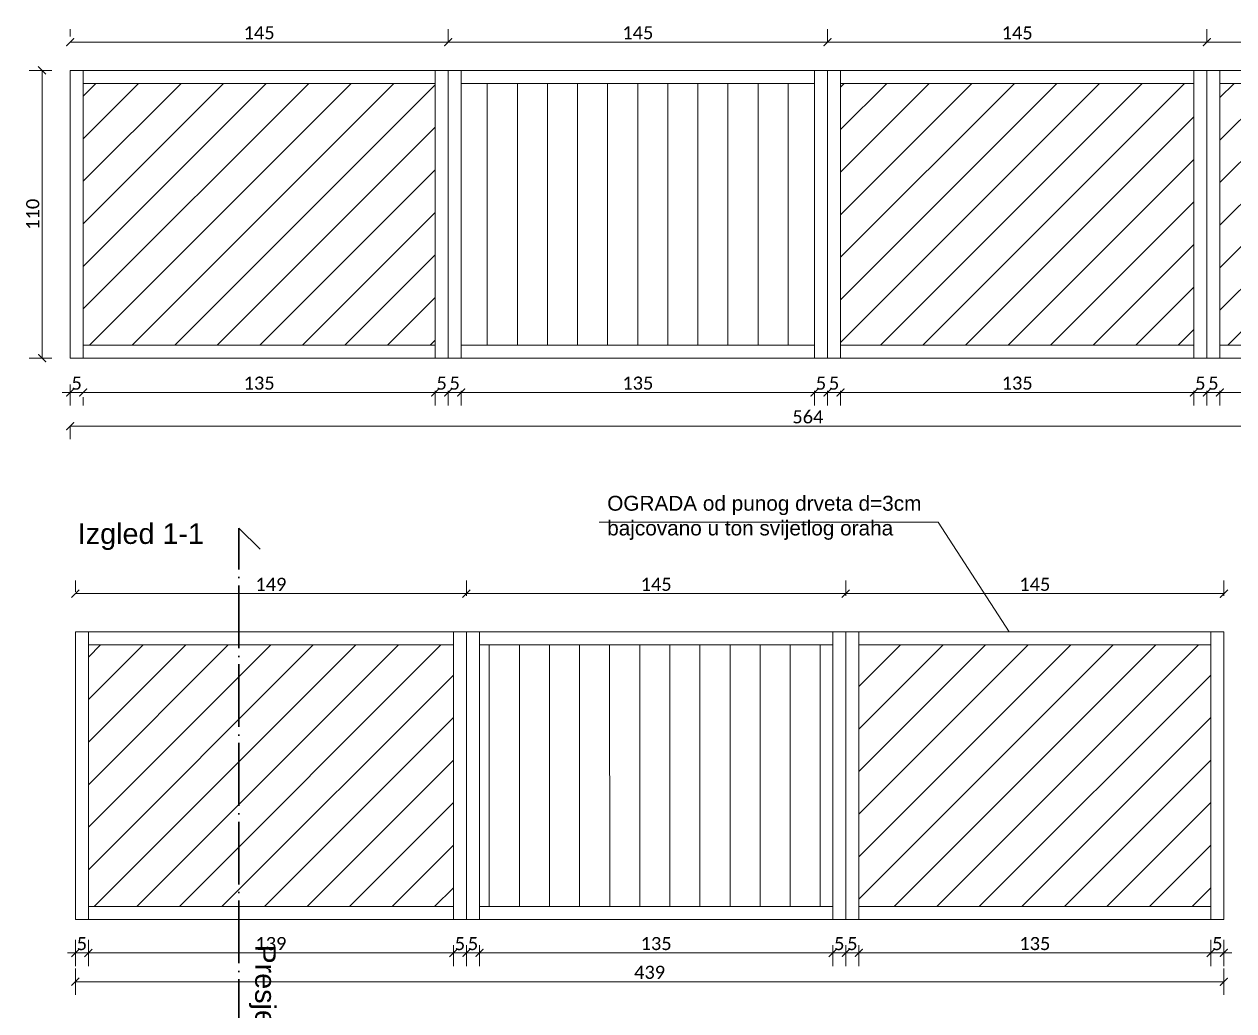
# Model space of a CAD drawing. Header units: centimetres. Extents: x -26724 to 60145, y -23645 to 6771.
# Drawn here: x 13679.6 to 14141.9, y 314.2 to 691.3 of the extents above; entities that cross this region are included whole.
import ezdxf

# ---------------------------------------------------------------- set-up
doc = ezdxf.new("R2010")
doc.units = ezdxf.units.CM
doc.linetypes.add('ACAD_ISO04W100', pattern=[30, 24, -3, 0, -3])
for name, color, linetype, lineweight in [('2.IZGLED', 7, 'Continuous', 13), ('4.KOTE', 88, 'Continuous', 15), ('IZGLED', 252, 'Continuous', 13)]:
    doc.layers.add(name, color=color, linetype=linetype, lineweight=lineweight)
doc.layers.add('3.IZGLED 2', color=7, linetype='Continuous', lineweight=9, true_color=0x4a4a4a)
doc.layers.add('IZGLED 2', color=253, linetype='Continuous', lineweight=9, true_color=0x828282)
doc.layers.add('tekst @ 50', color=7, linetype='Continuous')
doc.styles.add('0.15', font='arial.ttf', dxfattribs={"height": 0.15})
doc.styles.add('Notes', font='arial.ttf', dxfattribs={"height": 3})
doc.styles.get("Standard").update_dxf_attribs({"font": 'calibri.ttf'})
doc.dimstyles.new('ja 1 30 izgledi zidova', dxfattribs={"dimtxt": 5, "dimasz": 3, "dimexe": 5, "dimexo": 5, "dimgap": 1, "dimtad": 1, "dimdec": 0, "dimtxsty": 'Standard', "dimblk": 'ARCHTICK', "dimcen": 2.5, "dimclrd": 256, "dimclrt": 7, "dimadec": 0, "dimazin": 0, "dimtfac": 1, "dimtdec": 0, "dimtix": 1, "dimtmove": 1, "dimatfit": 3, "dimldrblk": 'ARCHTICK', "dimfxl": 5, "dimfxlon": 1, "dimlwd": 0, "dimlwe": 9, "dimarcsym": 0})

# ---------------------------------------------------------------- blocks, each defined once
blk = doc.blocks.new('_ArchTick')
at = {"color": 0, "linetype": 'ByBlock', "const_width": 0.15}
blk.add_lwpolyline([(-0.5, -0.5), (0.5, 0.5)], dxfattribs=at)
blk = doc.blocks.new('*D312')
at = {"layer": '4.KOTE', "color": 0, "lineweight": 9, "transparency": 16777216}
for p, q in [((13690.17, 673.67), (13681.42, 673.67)), ((13690.17, 563.67), (13681.42, 563.67))]:
    blk.add_line(p, q, dxfattribs=at)
at = {"layer": '4.KOTE', "lineweight": 0, "transparency": 16777216}
blk.add_line((13686.42, 563.67), (13686.42, 673.67), dxfattribs=at)
at = {"layer": 'Defpoints', "color": 0, "transparency": 16777216}
for p in [(13686.42, 673.67), (13705.79, 673.67, 13.5), (13705.79, 563.67, 13.5)]:
    blk.add_point(p, dxfattribs=at)
at = {"layer": '4.KOTE', "lineweight": 0, "transparency": 16777216, "xscale": 3, "yscale": 3, "zscale": 3}
for p, rotation in [((13686.42, 673.67), 90), ((13686.42, 563.67), 270)]:
    blk.add_blockref('_ArchTick', p, dxfattribs=dict(at, rotation=rotation))
at = {"layer": '4.KOTE', "color": 7, "transparency": 16777216, "insert": (13682.86, 618.67), "char_height": 5, "attachment_point": 5, "rotation": 90}
blk.add_mtext('110', dxfattribs=at)
blk = doc.blocks.new('*D1219')
at = {"layer": '4.KOTE', "color": 0, "lineweight": 9, "transparency": 16777216}
for p, q in [((13697.13, 686.67), (13697.13, 689.47)), ((13841.63, 684.42), (13841.63, 689.47))]:
    blk.add_line(p, q, dxfattribs=at)
at = {"layer": '4.KOTE', "lineweight": 0, "transparency": 16777216}
blk.add_line((13697.13, 684.47), (13841.63, 684.47), dxfattribs=at)
at = {"layer": 'Defpoints', "color": 0, "transparency": 16777216}
for p in [(13841.63, 684.47), (13697.13, 673.67, 54), (13841.63, 673.67, 27)]:
    blk.add_point(p, dxfattribs=at)
at = {"layer": '4.KOTE', "lineweight": 0, "transparency": 16777216, "xscale": 3, "yscale": 3, "zscale": 3, "rotation": 180}
blk.add_blockref('_ArchTick', (13697.13, 684.47), dxfattribs=at)
at = {"layer": '4.KOTE', "lineweight": 0, "transparency": 16777216, "xscale": 3, "yscale": 3, "zscale": 3}
blk.add_blockref('_ArchTick', (13841.63, 684.47), dxfattribs=at)
at = {"layer": '4.KOTE', "color": 7, "transparency": 16777216, "insert": (13769.38, 688.02), "char_height": 5, "attachment_point": 5}
blk.add_mtext('145', dxfattribs=at)
blk = doc.blocks.new('*D1220')
at = {"layer": '4.KOTE', "color": 0, "lineweight": 9, "transparency": 16777216}
for p, q in [((13841.63, 684.42), (13841.63, 689.47)), ((13986.63, 684.42), (13986.63, 689.47))]:
    blk.add_line(p, q, dxfattribs=at)
at = {"layer": '4.KOTE', "lineweight": 0, "transparency": 16777216}
blk.add_line((13841.63, 684.47), (13986.63, 684.47), dxfattribs=at)
at = {"layer": 'Defpoints', "color": 0, "transparency": 16777216}
for p in [(13986.63, 684.47), (13841.63, 673.67, 27), (13986.63, 673.67, 27)]:
    blk.add_point(p, dxfattribs=at)
at = {"layer": '4.KOTE', "lineweight": 0, "transparency": 16777216, "xscale": 3, "yscale": 3, "zscale": 3, "rotation": 180}
blk.add_blockref('_ArchTick', (13841.63, 684.47), dxfattribs=at)
at = {"layer": '4.KOTE', "lineweight": 0, "transparency": 16777216, "xscale": 3, "yscale": 3, "zscale": 3}
blk.add_blockref('_ArchTick', (13986.63, 684.47), dxfattribs=at)
at = {"layer": '4.KOTE', "color": 7, "transparency": 16777216, "insert": (13914.13, 688.02), "char_height": 5, "attachment_point": 5}
blk.add_mtext('145', dxfattribs=at)
blk = doc.blocks.new('*D1221')
at = {"layer": '4.KOTE', "color": 0, "lineweight": 9, "transparency": 16777216}
for p, q in [((14131.63, 684.42), (14131.63, 689.47)), ((14261.13, 685.84), (14261.13, 689.47))]:
    blk.add_line(p, q, dxfattribs=at)
at = {"layer": '4.KOTE', "lineweight": 0, "transparency": 16777216}
blk.add_line((14131.63, 684.47), (14261.13, 684.47), dxfattribs=at)
at = {"layer": 'Defpoints', "color": 0, "transparency": 16777216}
for p in [(14261.13, 684.47), (14131.63, 673.67, 27), (14261.13, 673.67, 40.5)]:
    blk.add_point(p, dxfattribs=at)
at = {"layer": '4.KOTE', "lineweight": 0, "transparency": 16777216, "xscale": 3, "yscale": 3, "zscale": 3, "rotation": 180}
blk.add_blockref('_ArchTick', (14131.63, 684.47), dxfattribs=at)
at = {"layer": '4.KOTE', "lineweight": 0, "transparency": 16777216, "xscale": 3, "yscale": 3, "zscale": 3}
blk.add_blockref('_ArchTick', (14261.13, 684.47), dxfattribs=at)
at = {"layer": '4.KOTE', "color": 7, "transparency": 16777216, "insert": (14196.38, 688.04), "char_height": 5, "attachment_point": 5}
blk.add_mtext('130', dxfattribs=at)
blk = doc.blocks.new('*D1222')
at = {"layer": '4.KOTE', "color": 0, "lineweight": 9, "transparency": 16777216}
for p, q in [((13986.63, 684.74), (13986.63, 689.42)), ((14131.63, 684.74), (14131.63, 689.42))]:
    blk.add_line(p, q, dxfattribs=at)
at = {"layer": '4.KOTE', "lineweight": 0, "transparency": 16777216}
blk.add_line((13986.63, 684.42), (14131.63, 684.42), dxfattribs=at)
at = {"layer": 'Defpoints', "color": 0, "transparency": 16777216}
for p in [(14131.63, 684.42), (13986.63, 675.12, 27), (14131.63, 675.12, 27)]:
    blk.add_point(p, dxfattribs=at)
at = {"layer": '4.KOTE', "lineweight": 0, "transparency": 16777216, "xscale": 3, "yscale": 3, "zscale": 3, "rotation": 180}
blk.add_blockref('_ArchTick', (13986.63, 684.42), dxfattribs=at)
at = {"layer": '4.KOTE', "lineweight": 0, "transparency": 16777216, "xscale": 3, "yscale": 3, "zscale": 3}
blk.add_blockref('_ArchTick', (14131.63, 684.42), dxfattribs=at)
at = {"layer": '4.KOTE', "color": 7, "transparency": 16777216, "insert": (14059.13, 687.97), "char_height": 5, "attachment_point": 5}
blk.add_mtext('145', dxfattribs=at)
blk = doc.blocks.new('*D1223')
at = {"layer": '4.KOTE', "lineweight": 0, "transparency": 16777216}
for p, q in [((13697.13, 550.55), (13694.13, 550.55)), ((13697.13, 550.55), (13702.13, 550.55)), ((13702.13, 550.55), (13705.13, 550.55))]:
    blk.add_line(p, q, dxfattribs=at)
at = {"layer": '4.KOTE', "color": 0, "lineweight": 9, "transparency": 16777216}
for p, q in [((13697.13, 553.57), (13697.13, 545.55)), ((13702.13, 548.73), (13702.13, 545.55))]:
    blk.add_line(p, q, dxfattribs=at)
at = {"layer": 'Defpoints', "color": 0, "transparency": 16777216}
for p in [(13697.13, 563.67, 13.5), (13702.13, 563.67, 54), (13702.13, 550.55)]:
    blk.add_point(p, dxfattribs=at)
at = {"layer": '4.KOTE', "lineweight": 0, "transparency": 16777216, "xscale": 3, "yscale": 3, "zscale": 3}
blk.add_blockref('_ArchTick', (13697.13, 550.55), dxfattribs=at)
at = {"layer": '4.KOTE', "lineweight": 0, "transparency": 16777216, "xscale": 3, "yscale": 3, "zscale": 3, "rotation": 180}
blk.add_blockref('_ArchTick', (13702.13, 550.55), dxfattribs=at)
at = {"layer": '4.KOTE', "color": 7, "transparency": 16777216, "insert": (13699.63, 554.09), "char_height": 5, "attachment_point": 5}
blk.add_mtext('5', dxfattribs=at)
blk = doc.blocks.new('*D1224')
at = {"layer": '4.KOTE', "lineweight": 0, "transparency": 16777216}
blk.add_line((13702.13, 550.55), (13836.63, 550.55), dxfattribs=at)
at = {"layer": '4.KOTE', "color": 0, "lineweight": 9, "transparency": 16777216}
for p, q in [((13836.63, 551.12), (13836.63, 545.55)), ((13702.13, 548.73), (13702.13, 545.55))]:
    blk.add_line(p, q, dxfattribs=at)
at = {"layer": 'Defpoints', "color": 0, "transparency": 16777216}
for p in [(13702.13, 563.67, 54), (13836.63, 563.67, 27), (13836.63, 550.55)]:
    blk.add_point(p, dxfattribs=at)
at = {"layer": '4.KOTE', "lineweight": 0, "transparency": 16777216, "xscale": 3, "yscale": 3, "zscale": 3, "rotation": 180}
blk.add_blockref('_ArchTick', (13702.13, 550.55), dxfattribs=at)
at = {"layer": '4.KOTE', "lineweight": 0, "transparency": 16777216, "xscale": 3, "yscale": 3, "zscale": 3}
blk.add_blockref('_ArchTick', (13836.63, 550.55), dxfattribs=at)
at = {"layer": '4.KOTE', "color": 7, "transparency": 16777216, "insert": (13769.38, 554.11), "char_height": 5, "attachment_point": 5}
blk.add_mtext('135', dxfattribs=at)
blk = doc.blocks.new('*D1225')
at = {"layer": '4.KOTE', "lineweight": 0, "transparency": 16777216}
for p, q in [((13836.63, 550.55), (13833.63, 550.55)), ((13836.63, 550.55), (13841.63, 550.55)), ((13841.63, 550.55), (13844.63, 550.55))]:
    blk.add_line(p, q, dxfattribs=at)
at = {"layer": '4.KOTE', "color": 0, "lineweight": 9, "transparency": 16777216}
for p, q in [((13836.63, 551.12), (13836.63, 545.55)), ((13841.63, 551.12), (13841.63, 545.55))]:
    blk.add_line(p, q, dxfattribs=at)
at = {"layer": 'Defpoints', "color": 0, "transparency": 16777216}
for p in [(13836.63, 563.67, 27), (13841.63, 563.67, 27), (13841.63, 550.55)]:
    blk.add_point(p, dxfattribs=at)
at = {"layer": '4.KOTE', "lineweight": 0, "transparency": 16777216, "xscale": 3, "yscale": 3, "zscale": 3}
blk.add_blockref('_ArchTick', (13836.63, 550.55), dxfattribs=at)
at = {"layer": '4.KOTE', "lineweight": 0, "transparency": 16777216, "xscale": 3, "yscale": 3, "zscale": 3, "rotation": 180}
blk.add_blockref('_ArchTick', (13841.63, 550.55), dxfattribs=at)
at = {"layer": '4.KOTE', "color": 7, "transparency": 16777216, "insert": (13839.13, 554.09), "char_height": 5, "attachment_point": 5}
blk.add_mtext('5', dxfattribs=at)
blk = doc.blocks.new('*D1226')
at = {"layer": '4.KOTE', "lineweight": 0, "transparency": 16777216}
for p, q in [((13841.63, 550.55), (13838.63, 550.55)), ((13841.63, 550.55), (13846.63, 550.55)), ((13846.63, 550.55), (13849.63, 550.55))]:
    blk.add_line(p, q, dxfattribs=at)
at = {"layer": '4.KOTE', "color": 0, "lineweight": 9, "transparency": 16777216}
for p, q in [((13841.63, 551.12), (13841.63, 545.55)), ((13846.63, 551.12), (13846.63, 545.55))]:
    blk.add_line(p, q, dxfattribs=at)
at = {"layer": 'Defpoints', "color": 0, "transparency": 16777216}
for p in [(13841.63, 563.67, 27), (13846.63, 563.67, 27), (13846.63, 550.55)]:
    blk.add_point(p, dxfattribs=at)
at = {"layer": '4.KOTE', "lineweight": 0, "transparency": 16777216, "xscale": 3, "yscale": 3, "zscale": 3}
blk.add_blockref('_ArchTick', (13841.63, 550.55), dxfattribs=at)
at = {"layer": '4.KOTE', "lineweight": 0, "transparency": 16777216, "xscale": 3, "yscale": 3, "zscale": 3, "rotation": 180}
blk.add_blockref('_ArchTick', (13846.63, 550.55), dxfattribs=at)
at = {"layer": '4.KOTE', "color": 7, "transparency": 16777216, "insert": (13844.13, 554.09), "char_height": 5, "attachment_point": 5}
blk.add_mtext('5', dxfattribs=at)
blk = doc.blocks.new('*D1227')
at = {"layer": '4.KOTE', "color": 0, "lineweight": 9, "transparency": 16777216}
for p, q in [((13846.63, 551.12), (13846.63, 545.55)), ((13981.63, 551.12), (13981.63, 545.55))]:
    blk.add_line(p, q, dxfattribs=at)
at = {"layer": '4.KOTE', "lineweight": 0, "transparency": 16777216}
blk.add_line((13846.63, 550.55), (13981.63, 550.55), dxfattribs=at)
at = {"layer": 'Defpoints', "color": 0, "transparency": 16777216}
for p in [(13846.63, 563.67, 27), (13981.63, 563.67, 27), (13981.63, 550.55)]:
    blk.add_point(p, dxfattribs=at)
at = {"layer": '4.KOTE', "lineweight": 0, "transparency": 16777216, "xscale": 3, "yscale": 3, "zscale": 3, "rotation": 180}
blk.add_blockref('_ArchTick', (13846.63, 550.55), dxfattribs=at)
at = {"layer": '4.KOTE', "lineweight": 0, "transparency": 16777216, "xscale": 3, "yscale": 3, "zscale": 3}
blk.add_blockref('_ArchTick', (13981.63, 550.55), dxfattribs=at)
at = {"layer": '4.KOTE', "color": 7, "transparency": 16777216, "insert": (13914.13, 554.11), "char_height": 5, "attachment_point": 5}
blk.add_mtext('135', dxfattribs=at)
blk = doc.blocks.new('*D1228')
at = {"layer": '4.KOTE', "lineweight": 0, "transparency": 16777216}
for p, q in [((13981.63, 550.55), (13978.63, 550.55)), ((13981.63, 550.55), (13986.63, 550.55)), ((13986.63, 550.55), (13989.63, 550.55))]:
    blk.add_line(p, q, dxfattribs=at)
at = {"layer": '4.KOTE', "color": 0, "lineweight": 9, "transparency": 16777216}
for p, q in [((13981.63, 551.12), (13981.63, 545.55)), ((13986.63, 551.12), (13986.63, 545.55))]:
    blk.add_line(p, q, dxfattribs=at)
at = {"layer": 'Defpoints', "color": 0, "transparency": 16777216}
for p in [(13981.63, 563.67, 27), (13986.63, 563.67, 27), (13986.63, 550.55)]:
    blk.add_point(p, dxfattribs=at)
at = {"layer": '4.KOTE', "lineweight": 0, "transparency": 16777216, "xscale": 3, "yscale": 3, "zscale": 3}
blk.add_blockref('_ArchTick', (13981.63, 550.55), dxfattribs=at)
at = {"layer": '4.KOTE', "lineweight": 0, "transparency": 16777216, "xscale": 3, "yscale": 3, "zscale": 3, "rotation": 180}
blk.add_blockref('_ArchTick', (13986.63, 550.55), dxfattribs=at)
at = {"layer": '4.KOTE', "color": 7, "transparency": 16777216, "insert": (13984.13, 554.09), "char_height": 5, "attachment_point": 5}
blk.add_mtext('5', dxfattribs=at)
blk = doc.blocks.new('*D1229')
at = {"layer": '4.KOTE', "lineweight": 0, "transparency": 16777216}
for p, q in [((13986.63, 550.55), (13983.63, 550.55)), ((13986.63, 550.55), (13991.63, 550.55)), ((13991.63, 550.55), (13994.63, 550.55))]:
    blk.add_line(p, q, dxfattribs=at)
at = {"layer": '4.KOTE', "color": 0, "lineweight": 9, "transparency": 16777216}
for p, q in [((13986.63, 551.12), (13986.63, 545.55)), ((13991.63, 551.12), (13991.63, 545.55))]:
    blk.add_line(p, q, dxfattribs=at)
at = {"layer": 'Defpoints', "color": 0, "transparency": 16777216}
for p in [(13986.63, 563.67, 27), (13991.63, 563.67, 27), (13991.63, 550.55)]:
    blk.add_point(p, dxfattribs=at)
at = {"layer": '4.KOTE', "lineweight": 0, "transparency": 16777216, "xscale": 3, "yscale": 3, "zscale": 3}
blk.add_blockref('_ArchTick', (13986.63, 550.55), dxfattribs=at)
at = {"layer": '4.KOTE', "lineweight": 0, "transparency": 16777216, "xscale": 3, "yscale": 3, "zscale": 3, "rotation": 180}
blk.add_blockref('_ArchTick', (13991.63, 550.55), dxfattribs=at)
at = {"layer": '4.KOTE', "color": 7, "transparency": 16777216, "insert": (13989.13, 554.09), "char_height": 5, "attachment_point": 5}
blk.add_mtext('5', dxfattribs=at)
blk = doc.blocks.new('*D1230')
at = {"layer": '4.KOTE', "color": 0, "lineweight": 9, "transparency": 16777216}
for p, q in [((13991.63, 551.12), (13991.63, 545.55)), ((14126.63, 551.12), (14126.63, 545.55))]:
    blk.add_line(p, q, dxfattribs=at)
at = {"layer": '4.KOTE', "lineweight": 0, "transparency": 16777216}
blk.add_line((13991.63, 550.55), (14126.63, 550.55), dxfattribs=at)
at = {"layer": 'Defpoints', "color": 0, "transparency": 16777216}
for p in [(13991.63, 563.67, 27), (14126.63, 563.67, 27), (14126.63, 550.55)]:
    blk.add_point(p, dxfattribs=at)
at = {"layer": '4.KOTE', "lineweight": 0, "transparency": 16777216, "xscale": 3, "yscale": 3, "zscale": 3, "rotation": 180}
blk.add_blockref('_ArchTick', (13991.63, 550.55), dxfattribs=at)
at = {"layer": '4.KOTE', "lineweight": 0, "transparency": 16777216, "xscale": 3, "yscale": 3, "zscale": 3}
blk.add_blockref('_ArchTick', (14126.63, 550.55), dxfattribs=at)
at = {"layer": '4.KOTE', "color": 7, "transparency": 16777216, "insert": (14059.13, 554.11), "char_height": 5, "attachment_point": 5}
blk.add_mtext('135', dxfattribs=at)
blk = doc.blocks.new('*D1231')
at = {"layer": '4.KOTE', "lineweight": 0, "transparency": 16777216}
for p, q in [((14126.63, 550.55), (14123.63, 550.55)), ((14126.63, 550.55), (14131.63, 550.55)), ((14131.63, 550.55), (14134.63, 550.55))]:
    blk.add_line(p, q, dxfattribs=at)
at = {"layer": '4.KOTE', "color": 0, "lineweight": 9, "transparency": 16777216}
for p, q in [((14126.63, 551.12), (14126.63, 545.55)), ((14131.63, 551.12), (14131.63, 545.55))]:
    blk.add_line(p, q, dxfattribs=at)
at = {"layer": 'Defpoints', "color": 0, "transparency": 16777216}
for p in [(14126.63, 563.67, 27), (14131.63, 563.67, 27), (14131.63, 550.55)]:
    blk.add_point(p, dxfattribs=at)
at = {"layer": '4.KOTE', "lineweight": 0, "transparency": 16777216, "xscale": 3, "yscale": 3, "zscale": 3}
blk.add_blockref('_ArchTick', (14126.63, 550.55), dxfattribs=at)
at = {"layer": '4.KOTE', "lineweight": 0, "transparency": 16777216, "xscale": 3, "yscale": 3, "zscale": 3, "rotation": 180}
blk.add_blockref('_ArchTick', (14131.63, 550.55), dxfattribs=at)
at = {"layer": '4.KOTE', "color": 7, "transparency": 16777216, "insert": (14129.13, 554.09), "char_height": 5, "attachment_point": 5}
blk.add_mtext('5', dxfattribs=at)
blk = doc.blocks.new('*D1232')
at = {"layer": '4.KOTE', "lineweight": 0, "transparency": 16777216}
for p, q in [((14131.63, 550.55), (14128.63, 550.55)), ((14131.63, 550.55), (14136.63, 550.55)), ((14136.63, 550.55), (14139.63, 550.55))]:
    blk.add_line(p, q, dxfattribs=at)
at = {"layer": '4.KOTE', "color": 0, "lineweight": 9, "transparency": 16777216}
for p, q in [((14131.63, 551.12), (14131.63, 545.55)), ((14136.63, 551.12), (14136.63, 545.55))]:
    blk.add_line(p, q, dxfattribs=at)
at = {"layer": 'Defpoints', "color": 0, "transparency": 16777216}
for p in [(14131.63, 563.67, 27), (14136.63, 563.67, 27), (14136.63, 550.55)]:
    blk.add_point(p, dxfattribs=at)
at = {"layer": '4.KOTE', "lineweight": 0, "transparency": 16777216, "xscale": 3, "yscale": 3, "zscale": 3}
blk.add_blockref('_ArchTick', (14131.63, 550.55), dxfattribs=at)
at = {"layer": '4.KOTE', "lineweight": 0, "transparency": 16777216, "xscale": 3, "yscale": 3, "zscale": 3, "rotation": 180}
blk.add_blockref('_ArchTick', (14136.63, 550.55), dxfattribs=at)
at = {"layer": '4.KOTE', "color": 7, "transparency": 16777216, "insert": (14134.13, 554.09), "char_height": 5, "attachment_point": 5}
blk.add_mtext('5', dxfattribs=at)
blk = doc.blocks.new('*D1233')
at = {"layer": '4.KOTE', "color": 0, "lineweight": 9, "transparency": 16777216}
for p, q in [((14136.63, 551.12), (14136.63, 545.55)), ((14256.13, 551.12), (14256.13, 545.55))]:
    blk.add_line(p, q, dxfattribs=at)
at = {"layer": '4.KOTE', "lineweight": 0, "transparency": 16777216}
blk.add_line((14136.63, 550.55), (14256.13, 550.55), dxfattribs=at)
at = {"layer": 'Defpoints', "color": 0, "transparency": 16777216}
for p in [(14136.63, 563.67, 27), (14256.13, 563.67, 27), (14256.13, 550.55)]:
    blk.add_point(p, dxfattribs=at)
at = {"layer": '4.KOTE', "lineweight": 0, "transparency": 16777216, "xscale": 3, "yscale": 3, "zscale": 3, "rotation": 180}
blk.add_blockref('_ArchTick', (14136.63, 550.55), dxfattribs=at)
at = {"layer": '4.KOTE', "lineweight": 0, "transparency": 16777216, "xscale": 3, "yscale": 3, "zscale": 3}
blk.add_blockref('_ArchTick', (14256.13, 550.55), dxfattribs=at)
at = {"layer": '4.KOTE', "color": 7, "transparency": 16777216, "insert": (14196.38, 554.11), "char_height": 5, "attachment_point": 5}
blk.add_mtext('120', dxfattribs=at)
blk = doc.blocks.new('*D1235')
at = {"layer": '4.KOTE', "color": 0, "lineweight": 9, "transparency": 16777216}
for p, q in [((14261.13, 541.83), (14261.13, 532.66)), ((13697.13, 537.64), (13697.13, 532.66))]:
    blk.add_line(p, q, dxfattribs=at)
at = {"layer": '4.KOTE', "lineweight": 0, "transparency": 16777216}
blk.add_line((13697.13, 537.66), (14261.13, 537.66), dxfattribs=at)
at = {"layer": 'Defpoints', "color": 0, "transparency": 16777216}
for p in [(13697.13, 563.67, 54), (14261.13, 563.67, 13.5), (14261.13, 537.66)]:
    blk.add_point(p, dxfattribs=at)
at = {"layer": '4.KOTE', "lineweight": 0, "transparency": 16777216, "xscale": 3, "yscale": 3, "zscale": 3, "rotation": 180}
blk.add_blockref('_ArchTick', (13697.13, 537.66), dxfattribs=at)
at = {"layer": '4.KOTE', "lineweight": 0, "transparency": 16777216, "xscale": 3, "yscale": 3, "zscale": 3}
blk.add_blockref('_ArchTick', (14261.13, 537.66), dxfattribs=at)
at = {"layer": '4.KOTE', "color": 7, "transparency": 16777216, "insert": (13979.13, 541.22), "char_height": 5, "attachment_point": 5}
blk.add_mtext('564', dxfattribs=at)
blk = doc.blocks.new('*D1248')
at = {"layer": '4.KOTE', "color": 0, "lineweight": 9, "transparency": 16777216}
for p, q in [((13993.63, 472.79), (13993.63, 478.66)), ((14138.13, 472.79), (14138.13, 478.66))]:
    blk.add_line(p, q, dxfattribs=at)
at = {"layer": '4.KOTE', "lineweight": 0, "transparency": 16777216}
blk.add_line((14138.13, 473.66), (13993.63, 473.66), dxfattribs=at)
at = {"layer": 'Defpoints', "color": 0, "transparency": 16777216}
for p in [(13993.63, 473.66), (13993.63, 459.09, 27), (14138.13, 459.09, 27)]:
    blk.add_point(p, dxfattribs=at)
at = {"layer": '4.KOTE', "lineweight": 0, "transparency": 16777216, "xscale": 3, "yscale": 3, "zscale": 3, "rotation": 180}
blk.add_blockref('_ArchTick', (13993.63, 473.66), dxfattribs=at)
at = {"layer": '4.KOTE', "lineweight": 0, "transparency": 16777216, "xscale": 3, "yscale": 3, "zscale": 3}
blk.add_blockref('_ArchTick', (14138.13, 473.66), dxfattribs=at)
at = {"layer": '4.KOTE', "color": 7, "transparency": 16777216, "insert": (14065.88, 477.2), "char_height": 5, "attachment_point": 5}
blk.add_mtext('145', dxfattribs=at)
blk = doc.blocks.new('*D1249')
at = {"layer": '4.KOTE', "color": 0, "lineweight": 9, "transparency": 16777216}
for p, q in [((13848.63, 472.79), (13848.63, 478.66)), ((13993.63, 472.79), (13993.63, 478.66))]:
    blk.add_line(p, q, dxfattribs=at)
at = {"layer": '4.KOTE', "lineweight": 0, "transparency": 16777216}
blk.add_line((13993.63, 473.66), (13848.63, 473.66), dxfattribs=at)
at = {"layer": 'Defpoints', "color": 0, "transparency": 16777216}
for p in [(13848.63, 473.66), (13848.63, 459.09, 27), (13993.63, 459.09, 27)]:
    blk.add_point(p, dxfattribs=at)
at = {"layer": '4.KOTE', "lineweight": 0, "transparency": 16777216, "xscale": 3, "yscale": 3, "zscale": 3, "rotation": 180}
blk.add_blockref('_ArchTick', (13848.63, 473.66), dxfattribs=at)
at = {"layer": '4.KOTE', "lineweight": 0, "transparency": 16777216, "xscale": 3, "yscale": 3, "zscale": 3}
blk.add_blockref('_ArchTick', (13993.63, 473.66), dxfattribs=at)
at = {"layer": '4.KOTE', "color": 7, "transparency": 16777216, "insert": (13921.13, 477.2), "char_height": 5, "attachment_point": 5}
blk.add_mtext('145', dxfattribs=at)
blk = doc.blocks.new('*D1250')
at = {"layer": '4.KOTE', "color": 0, "lineweight": 9, "transparency": 16777216}
for p, q in [((13699.13, 474.31), (13699.13, 478.66)), ((13848.63, 472.79), (13848.63, 478.66))]:
    blk.add_line(p, q, dxfattribs=at)
at = {"layer": '4.KOTE', "lineweight": 0, "transparency": 16777216}
blk.add_line((13848.63, 473.66), (13699.13, 473.66), dxfattribs=at)
at = {"layer": 'Defpoints', "color": 0, "transparency": 16777216}
for p in [(13699.13, 473.66), (13699.13, 459.09, 40.5), (13848.63, 459.09, 27)]:
    blk.add_point(p, dxfattribs=at)
at = {"layer": '4.KOTE', "lineweight": 0, "transparency": 16777216, "xscale": 3, "yscale": 3, "zscale": 3, "rotation": 180}
blk.add_blockref('_ArchTick', (13699.13, 473.66), dxfattribs=at)
at = {"layer": '4.KOTE', "lineweight": 0, "transparency": 16777216, "xscale": 3, "yscale": 3, "zscale": 3}
blk.add_blockref('_ArchTick', (13848.63, 473.66), dxfattribs=at)
at = {"layer": '4.KOTE', "color": 7, "transparency": 16777216, "insert": (13773.88, 477.22), "char_height": 5, "attachment_point": 5}
blk.add_mtext('149', dxfattribs=at)
blk = doc.blocks.new('*D1251')
at = {"layer": '4.KOTE', "color": 0, "lineweight": 9, "transparency": 16777216}
for p, q in [((13699.13, 341.34), (13699.13, 331.34)), ((13704.13, 341.34), (13704.13, 331.34))]:
    blk.add_line(p, q, dxfattribs=at)
at = {"layer": '4.KOTE', "lineweight": 0, "transparency": 16777216}
for p, q in [((13699.13, 336.34), (13696.13, 336.34)), ((13699.13, 336.34), (13704.13, 336.34)), ((13704.13, 336.34), (13707.13, 336.34))]:
    blk.add_line(p, q, dxfattribs=at)
at = {"layer": 'Defpoints', "color": 0, "transparency": 16777216}
for p in [(13699.13, 459.09), (13704.13, 459.09), (13704.13, 336.34)]:
    blk.add_point(p, dxfattribs=at)
at = {"layer": '4.KOTE', "lineweight": 0, "transparency": 16777216, "xscale": 3, "yscale": 3, "zscale": 3}
blk.add_blockref('_ArchTick', (13699.13, 336.34), dxfattribs=at)
at = {"layer": '4.KOTE', "lineweight": 0, "transparency": 16777216, "xscale": 3, "yscale": 3, "zscale": 3, "rotation": 180}
blk.add_blockref('_ArchTick', (13704.13, 336.34), dxfattribs=at)
at = {"layer": '4.KOTE', "color": 7, "transparency": 16777216, "insert": (13701.63, 339.88), "char_height": 5, "attachment_point": 5}
blk.add_mtext('5', dxfattribs=at)
blk = doc.blocks.new('*D1252')
at = {"layer": '4.KOTE', "color": 0, "lineweight": 9, "transparency": 16777216}
for p, q in [((13704.13, 341.34), (13704.13, 331.34)), ((13843.63, 339.3), (13843.63, 331.34))]:
    blk.add_line(p, q, dxfattribs=at)
at = {"layer": '4.KOTE', "lineweight": 0, "transparency": 16777216}
blk.add_line((13704.13, 336.34), (13843.63, 336.34), dxfattribs=at)
at = {"layer": 'Defpoints', "color": 0, "transparency": 16777216}
for p in [(13704.13, 459.09), (13843.63, 349.09, -13.5), (13843.63, 336.34)]:
    blk.add_point(p, dxfattribs=at)
at = {"layer": '4.KOTE', "lineweight": 0, "transparency": 16777216, "xscale": 3, "yscale": 3, "zscale": 3, "rotation": 180}
blk.add_blockref('_ArchTick', (13704.13, 336.34), dxfattribs=at)
at = {"layer": '4.KOTE', "lineweight": 0, "transparency": 16777216, "xscale": 3, "yscale": 3, "zscale": 3}
blk.add_blockref('_ArchTick', (13843.63, 336.34), dxfattribs=at)
at = {"layer": '4.KOTE', "color": 7, "transparency": 16777216, "insert": (13773.88, 339.9), "char_height": 5, "attachment_point": 5}
blk.add_mtext('139', dxfattribs=at)
blk = doc.blocks.new('*D1253')
at = {"layer": '4.KOTE', "color": 0, "lineweight": 9, "transparency": 16777216}
for p, q in [((13843.63, 339.3), (13843.63, 331.34)), ((13848.63, 339.3), (13848.63, 331.34))]:
    blk.add_line(p, q, dxfattribs=at)
at = {"layer": '4.KOTE', "lineweight": 0, "transparency": 16777216}
for p, q in [((13843.63, 336.34), (13840.63, 336.34)), ((13843.63, 336.34), (13848.63, 336.34)), ((13848.63, 336.34), (13851.63, 336.34))]:
    blk.add_line(p, q, dxfattribs=at)
at = {"layer": 'Defpoints', "color": 0, "transparency": 16777216}
for p in [(13843.63, 349.09, -13.5), (13848.63, 349.09, -13.5), (13848.63, 336.34)]:
    blk.add_point(p, dxfattribs=at)
at = {"layer": '4.KOTE', "lineweight": 0, "transparency": 16777216, "xscale": 3, "yscale": 3, "zscale": 3}
blk.add_blockref('_ArchTick', (13843.63, 336.34), dxfattribs=at)
at = {"layer": '4.KOTE', "lineweight": 0, "transparency": 16777216, "xscale": 3, "yscale": 3, "zscale": 3, "rotation": 180}
blk.add_blockref('_ArchTick', (13848.63, 336.34), dxfattribs=at)
at = {"layer": '4.KOTE', "color": 7, "transparency": 16777216, "insert": (13846.13, 339.88), "char_height": 5, "attachment_point": 5}
blk.add_mtext('5', dxfattribs=at)
blk = doc.blocks.new('*D1254')
at = {"layer": '4.KOTE', "color": 0, "lineweight": 9, "transparency": 16777216}
for p, q in [((13848.63, 339.3), (13848.63, 331.34)), ((13853.63, 339.3), (13853.63, 331.34))]:
    blk.add_line(p, q, dxfattribs=at)
at = {"layer": '4.KOTE', "lineweight": 0, "transparency": 16777216}
for p, q in [((13848.63, 336.34), (13845.63, 336.34)), ((13848.63, 336.34), (13853.63, 336.34)), ((13853.63, 336.34), (13856.63, 336.34))]:
    blk.add_line(p, q, dxfattribs=at)
at = {"layer": 'Defpoints', "color": 0, "transparency": 16777216}
for p in [(13848.63, 349.09, -13.5), (13853.63, 349.09, -13.5), (13853.63, 336.34)]:
    blk.add_point(p, dxfattribs=at)
at = {"layer": '4.KOTE', "lineweight": 0, "transparency": 16777216, "xscale": 3, "yscale": 3, "zscale": 3}
blk.add_blockref('_ArchTick', (13848.63, 336.34), dxfattribs=at)
at = {"layer": '4.KOTE', "lineweight": 0, "transparency": 16777216, "xscale": 3, "yscale": 3, "zscale": 3, "rotation": 180}
blk.add_blockref('_ArchTick', (13853.63, 336.34), dxfattribs=at)
at = {"layer": '4.KOTE', "color": 7, "transparency": 16777216, "insert": (13851.13, 339.88), "char_height": 5, "attachment_point": 5}
blk.add_mtext('5', dxfattribs=at)
blk = doc.blocks.new('*D1255')
at = {"layer": '4.KOTE', "color": 0, "lineweight": 9, "transparency": 16777216}
for p, q in [((13853.63, 339.3), (13853.63, 331.34)), ((13988.63, 339.3), (13988.63, 331.34))]:
    blk.add_line(p, q, dxfattribs=at)
at = {"layer": '4.KOTE', "lineweight": 0, "transparency": 16777216}
blk.add_line((13853.63, 336.34), (13988.63, 336.34), dxfattribs=at)
at = {"layer": 'Defpoints', "color": 0, "transparency": 16777216}
for p in [(13853.63, 349.09, -13.5), (13988.63, 349.09, -13.5), (13988.63, 336.34)]:
    blk.add_point(p, dxfattribs=at)
at = {"layer": '4.KOTE', "lineweight": 0, "transparency": 16777216, "xscale": 3, "yscale": 3, "zscale": 3, "rotation": 180}
blk.add_blockref('_ArchTick', (13853.63, 336.34), dxfattribs=at)
at = {"layer": '4.KOTE', "lineweight": 0, "transparency": 16777216, "xscale": 3, "yscale": 3, "zscale": 3}
blk.add_blockref('_ArchTick', (13988.63, 336.34), dxfattribs=at)
at = {"layer": '4.KOTE', "color": 7, "transparency": 16777216, "insert": (13921.13, 339.9), "char_height": 5, "attachment_point": 5}
blk.add_mtext('135', dxfattribs=at)
blk = doc.blocks.new('*D1256')
at = {"layer": '4.KOTE', "color": 0, "lineweight": 9, "transparency": 16777216}
for p, q in [((13988.63, 339.3), (13988.63, 331.34)), ((13993.63, 339.3), (13993.63, 331.34))]:
    blk.add_line(p, q, dxfattribs=at)
at = {"layer": '4.KOTE', "lineweight": 0, "transparency": 16777216}
for p, q in [((13988.63, 336.34), (13985.63, 336.34)), ((13988.63, 336.34), (13993.63, 336.34)), ((13993.63, 336.34), (13996.63, 336.34))]:
    blk.add_line(p, q, dxfattribs=at)
at = {"layer": 'Defpoints', "color": 0, "transparency": 16777216}
for p in [(13988.63, 349.09, -13.5), (13993.63, 349.09, -13.5), (13993.63, 336.34)]:
    blk.add_point(p, dxfattribs=at)
at = {"layer": '4.KOTE', "lineweight": 0, "transparency": 16777216, "xscale": 3, "yscale": 3, "zscale": 3}
blk.add_blockref('_ArchTick', (13988.63, 336.34), dxfattribs=at)
at = {"layer": '4.KOTE', "lineweight": 0, "transparency": 16777216, "xscale": 3, "yscale": 3, "zscale": 3, "rotation": 180}
blk.add_blockref('_ArchTick', (13993.63, 336.34), dxfattribs=at)
at = {"layer": '4.KOTE', "color": 7, "transparency": 16777216, "insert": (13991.13, 339.88), "char_height": 5, "attachment_point": 5}
blk.add_mtext('5', dxfattribs=at)
blk = doc.blocks.new('*D1257')
at = {"layer": '4.KOTE', "color": 0, "lineweight": 9, "transparency": 16777216}
for p, q in [((13993.63, 339.3), (13993.63, 331.34)), ((13998.63, 339.3), (13998.63, 331.34))]:
    blk.add_line(p, q, dxfattribs=at)
at = {"layer": '4.KOTE', "lineweight": 0, "transparency": 16777216}
for p, q in [((13993.63, 336.34), (13990.63, 336.34)), ((13993.63, 336.34), (13998.63, 336.34)), ((13998.63, 336.34), (14001.63, 336.34))]:
    blk.add_line(p, q, dxfattribs=at)
at = {"layer": 'Defpoints', "color": 0, "transparency": 16777216}
for p in [(13993.63, 349.09, -13.5), (13998.63, 349.09, -13.5), (13998.63, 336.34)]:
    blk.add_point(p, dxfattribs=at)
at = {"layer": '4.KOTE', "lineweight": 0, "transparency": 16777216, "xscale": 3, "yscale": 3, "zscale": 3}
blk.add_blockref('_ArchTick', (13993.63, 336.34), dxfattribs=at)
at = {"layer": '4.KOTE', "lineweight": 0, "transparency": 16777216, "xscale": 3, "yscale": 3, "zscale": 3, "rotation": 180}
blk.add_blockref('_ArchTick', (13998.63, 336.34), dxfattribs=at)
at = {"layer": '4.KOTE', "color": 7, "transparency": 16777216, "insert": (13996.13, 339.88), "char_height": 5, "attachment_point": 5}
blk.add_mtext('5', dxfattribs=at)
blk = doc.blocks.new('*D1258')
at = {"layer": '4.KOTE', "color": 0, "lineweight": 9, "transparency": 16777216}
for p, q in [((14133.13, 341.34), (14133.13, 331.34)), ((14138.13, 341.34), (14138.13, 331.34))]:
    blk.add_line(p, q, dxfattribs=at)
at = {"layer": '4.KOTE', "lineweight": 0, "transparency": 16777216}
for p, q in [((14133.13, 336.34), (14130.13, 336.34)), ((14138.13, 336.34), (14133.13, 336.34)), ((14138.13, 336.34), (14141.13, 336.34))]:
    blk.add_line(p, q, dxfattribs=at)
at = {"layer": 'Defpoints', "color": 0, "transparency": 16777216}
for p in [(14133.13, 349.09), (14138.13, 349.09), (14133.13, 336.34)]:
    blk.add_point(p, dxfattribs=at)
at = {"layer": '4.KOTE', "lineweight": 0, "transparency": 16777216, "xscale": 3, "yscale": 3, "zscale": 3}
blk.add_blockref('_ArchTick', (14133.13, 336.34), dxfattribs=at)
at = {"layer": '4.KOTE', "lineweight": 0, "transparency": 16777216, "xscale": 3, "yscale": 3, "zscale": 3, "rotation": 180}
blk.add_blockref('_ArchTick', (14138.13, 336.34), dxfattribs=at)
at = {"layer": '4.KOTE', "color": 7, "transparency": 16777216, "insert": (14135.63, 339.88), "char_height": 5, "attachment_point": 5}
blk.add_mtext('5', dxfattribs=at)
blk = doc.blocks.new('*D1259')
at = {"layer": '4.KOTE', "color": 0, "lineweight": 9, "transparency": 16777216}
for p, q in [((13998.63, 339.3), (13998.63, 331.34)), ((14133.13, 341.34), (14133.13, 331.34))]:
    blk.add_line(p, q, dxfattribs=at)
at = {"layer": '4.KOTE', "lineweight": 0, "transparency": 16777216}
blk.add_line((14133.13, 336.34), (13998.63, 336.34), dxfattribs=at)
at = {"layer": 'Defpoints', "color": 0, "transparency": 16777216}
for p in [(13998.63, 349.09, -13.5), (14133.13, 349.09), (13998.63, 336.34)]:
    blk.add_point(p, dxfattribs=at)
at = {"layer": '4.KOTE', "lineweight": 0, "transparency": 16777216, "xscale": 3, "yscale": 3, "zscale": 3, "rotation": 180}
blk.add_blockref('_ArchTick', (13998.63, 336.34), dxfattribs=at)
at = {"layer": '4.KOTE', "lineweight": 0, "transparency": 16777216, "xscale": 3, "yscale": 3, "zscale": 3}
blk.add_blockref('_ArchTick', (14133.13, 336.34), dxfattribs=at)
at = {"layer": '4.KOTE', "color": 7, "transparency": 16777216, "insert": (14065.88, 339.9), "char_height": 5, "attachment_point": 5}
blk.add_mtext('135', dxfattribs=at)
blk = doc.blocks.new('*D1260')
at = {"layer": '4.KOTE', "color": 0, "lineweight": 9, "transparency": 16777216}
for p, q in [((13699.13, 330.35), (13699.13, 320.35)), ((14138.13, 330.35), (14138.13, 320.35))]:
    blk.add_line(p, q, dxfattribs=at)
at = {"layer": '4.KOTE', "lineweight": 0, "transparency": 16777216}
blk.add_line((14138.13, 325.35), (13699.13, 325.35), dxfattribs=at)
at = {"layer": 'Defpoints', "color": 0, "transparency": 16777216}
for p in [(13699.13, 349.09), (14138.13, 349.09), (13699.13, 325.35)]:
    blk.add_point(p, dxfattribs=at)
at = {"layer": '4.KOTE', "lineweight": 0, "transparency": 16777216, "xscale": 3, "yscale": 3, "zscale": 3, "rotation": 180}
blk.add_blockref('_ArchTick', (13699.13, 325.35), dxfattribs=at)
at = {"layer": '4.KOTE', "lineweight": 0, "transparency": 16777216, "xscale": 3, "yscale": 3, "zscale": 3}
blk.add_blockref('_ArchTick', (14138.13, 325.35), dxfattribs=at)
at = {"layer": '4.KOTE', "color": 7, "transparency": 16777216, "insert": (13918.63, 328.91), "char_height": 5, "attachment_point": 5}
blk.add_mtext('439', dxfattribs=at)

msp = doc.modelspace()

# ---------------------------------------------------------------- hatches: boundary and pattern name
at = {"layer": 'IZGLED', "ltscale": 12}
h = msp.add_hatch(dxfattribs=at)
h.set_pattern_fill('_USER', color=256, scale=11.5, angle=45, pattern_type=0)
h.set_pattern_definition([(45, (-4934050.911, 6626929.289), (-8.131727984, 8.131727984), [])])
h.paths.add_polyline_path([(13836.63, 568.67), (13836.63, 668.67), (13702.13, 668.67), (13702.13, 568.67)])
h = msp.add_hatch(dxfattribs=at)
h.set_pattern_fill('_USER', color=256, scale=11.5, angle=-90, pattern_type=0)
h.set_pattern_definition([(270, (-4934052.911, 6626929.289), (11.5, -2e-15), [])])
h.paths.add_polyline_path([(13981.63, 568.67), (13981.63, 668.67), (13846.63, 668.67), (13846.63, 568.67)])
h = msp.add_hatch(dxfattribs=at)
h.set_pattern_fill('_USER', color=256, scale=11.5, angle=45, pattern_type=0)
h.set_pattern_definition([(45, (-4933764.911, 6626929.289), (-8.131727984, 8.131727984), [])])
h.paths.add_polyline_path([(14126.63, 568.67), (14126.63, 668.67), (13991.63, 668.67), (13991.63, 568.67)])
h = msp.add_hatch(dxfattribs=at)
h.set_pattern_fill('_USER', color=256, scale=11.5, angle=45, pattern_type=0)
h.set_pattern_definition([(45, (-4933615.911, 6626929.289), (-8.131727984, 8.131727984), [])])
h.paths.add_polyline_path([(14256.13, 568.67), (14256.13, 668.67), (14136.63, 668.67), (14136.63, 568.67)])
h = msp.add_hatch(dxfattribs=at)
h.set_pattern_fill('_USER', color=256, scale=11.5, angle=45, pattern_type=0)
h.set_pattern_definition([(45, (-4936147.138, 6626714.705), (-8.131727984, 8.131727984), [])])
h.paths.add_polyline_path([(13704.13, 354.09), (13704.13, 454.09), (13843.63, 454.09), (13843.63, 354.09)])
h = msp.add_hatch(dxfattribs=at)
h.set_pattern_fill('_USER', color=256, scale=11.5, angle=-90, pattern_type=0)
h.set_pattern_definition([(270, (-4935857.638, 6626714.705), (11.5, -2e-15), [])])
h.paths.add_polyline_path([(13853.63, 354.09), (13853.63, 454.09), (13988.63, 454.09), (13988.63, 354.09)])
h = msp.add_hatch(dxfattribs=at)
h.set_pattern_fill('_USER', color=256, scale=11.5, angle=45, pattern_type=0)
h.set_pattern_definition([(45, (-4935857.638, 6626714.705), (-8.131727984, 8.131727984), [])])
h.paths.add_polyline_path([(13998.63, 354.09), (13998.63, 454.09), (14133.13, 454.09), (14133.13, 354.09)])

# ---------------------------------------------------------------- linework, layer by layer
at = {"layer": '2.IZGLED'}
for p, q in [((13697.13, 673.67, 13.5), (14261.13, 673.67, 13.5)), ((13697.13, 673.67, 54), (13697.13, 563.67, 54)), ((13702.13, 673.67, 54), (13702.13, 563.67, 54)), ((13836.63, 563.67, 27), (13836.63, 673.67, 27)), ((13841.63, 563.67, 27), (13841.63, 673.67, 27)), ((13846.63, 563.67, 27), (13846.63, 673.67, 27)), ((13981.63, 563.67, 27), (13981.63, 673.67, 27)), ((13986.63, 563.67, 27), (13986.63, 673.67, 27)), ((13991.63, 563.67, 27), (13991.63, 673.67, 27)), ((14126.63, 563.67, 27), (14126.63, 673.67, 27)), ((14131.63, 563.67, 27), (14131.63, 673.67, 27)), ((14136.63, 563.67, 27), (14136.63, 673.67, 27)), ((13836.63, 668.67, 13.5), (13702.13, 668.67, 13.5)), ((13981.63, 668.67, 13.5), (13846.63, 668.67, 13.5)), ((14126.63, 668.67, 13.5), (13991.63, 668.67, 13.5)), ((14256.13, 668.67, 13.5), (14136.63, 668.67, 13.5)), ((13702.13, 568.67, 13.5), (13836.63, 568.67, 13.5)), ((13846.63, 568.67, 13.5), (13981.63, 568.67, 13.5)), ((13991.63, 568.67, 13.5), (14126.63, 568.67, 13.5)), ((14136.63, 568.67, 13.5), (14256.13, 568.67, 13.5)), ((13697.13, 563.67, 13.5), (14261.13, 563.67, 13.5)), ((14138.13, 459.09, -13.5), (13699.13, 459.09, -13.5)), ((13699.13, 349.09), (13699.13, 459.09)), ((13704.13, 349.09), (13704.13, 459.09)), ((13843.63, 349.09, -13.5), (13843.63, 459.09, -13.5)), ((13848.63, 349.09, -13.5), (13848.63, 459.09, -13.5)), ((13853.63, 349.09, -13.5), (13853.63, 459.09, -13.5)), ((13988.63, 349.09, -13.5), (13988.63, 459.09, -13.5)), ((13993.63, 349.09, -13.5), (13993.63, 459.09, -13.5)), ((13998.63, 349.09, -13.5), (13998.63, 459.09, -13.5)), ((14133.13, 459.09), (14133.13, 349.09)), ((14138.13, 459.09), (14138.13, 349.09)), ((13704.13, 454.09, -13.5), (13843.63, 454.09, -13.5)), ((13853.63, 454.09, -13.5), (13924.63, 454.09, -13.5)), ((13924.63, 454.09, -13.5), (13988.63, 454.09, -13.5)), ((13998.63, 454.09, -13.5), (14133.13, 454.09, -13.5)), ((13843.63, 354.09, -13.5), (13704.13, 354.09, -13.5)), ((13924.63, 354.09, -13.5), (13853.63, 354.09, -13.5)), ((13988.63, 354.09, -13.5), (13924.63, 354.09, -13.5)), ((14133.13, 354.09, -13.5), (13998.63, 354.09, -13.5)), ((14138.13, 349.09, -13.5), (13699.13, 349.09, -13.5))]:
    msp.add_line(p, q, dxfattribs=at)
at = {"layer": '3.IZGLED 2'}
msp.add_line((14028.99, 501.03), (14056.04, 459.09, 23.55), dxfattribs=at)
at = {"layer": '3.IZGLED 2', "ltscale": 0.8}
msp.add_lwpolyline([(14028.99, 501.03), (13899.3, 501.03)], dxfattribs=at)
at = {"layer": 'IZGLED 2', "color": 5, "linetype": 'ACAD_ISO04W100', "lineweight": 35}
msp.add_line((13761.65, 272.2), (13761.65, 498.75), dxfattribs=at)
at = {"layer": 'IZGLED 2', "color": 5, "lineweight": 35}
msp.add_line((13761.65, 498.75), (13769.79, 490.61), dxfattribs=at)

# ---------------------------------------------------------------- texts
at = {"layer": 'IZGLED 2', "color": 5, "style": '0.15'}
msp.add_text('Izgled 1-1', height=7.859, dxfattribs=at).set_placement((13700.08, 492.67, 27))
msp.add_text('Presjek 1-1', height=7.8586, rotation=270, dxfattribs=at).set_placement((13767.87, 339.56))
at = {"layer": 'tekst @ 50', "ltscale": 0.8, "insert": (13902.43, 511.05), "char_height": 5.6759, "attachment_point": 1, "style": 'Notes'}
msp.add_mtext_dynamic_manual_height_columns('{\\fArial|b0|i0|c238|p34;OGRADA} od punog drveta d={\\fArial|b0|i0|c238|p34;3cm}\\Pbajcovano u ton svijetlog oraha', width=290.6445, gutter_width=750, heights=[0], dxfattribs=at)

# ---------------------------------------------------------------- dimensions: what is measured, and where the dimension line sits
at = {"layer": '4.KOTE'}
for base, p1, p2, picture, middle in [((13841.62736244, 684.47461617), (13697.12736242, 673.67203549, 54), (13841.62736244, 673.67203549, 27), '*D1219', (13769.37736243, 688.01692387)), ((13986.63, 684.47), (13841.63, 673.67, 27), (13986.63, 673.67, 27), '*D1220', (13914.13, 688.02)), ((14131.63, 684.42), (13986.63, 675.12, 27), (14131.63, 675.12, 27), '*D1222', (14059.13, 687.97)), ((14261.1275, 684.4746), (14131.6274, 673.672, 27), (14261.1275, 673.672, 40.5), '*D1221', (14196.3774, 688.0362)), ((13702.13, 550.55), (13697.13, 563.67, 13.5), (13702.13, 563.67, 54), '*D1223', (13699.63, 554.09)), ((14261.13, 537.66), (13697.13, 563.67, 54), (14261.13, 563.67, 13.5), '*D1235', (13979.13, 541.22)), ((13836.62736244, 550.55091503), (13702.12736242, 563.67203549, 54), (13836.62736244, 563.67203549, 27), '*D1224', (13769.37736243, 554.11245349)), ((13841.63, 550.55), (13836.63, 563.67, 27), (13841.63, 563.67, 27), '*D1225', (13839.13, 554.09)), ((13846.63, 550.55), (13841.63, 563.67, 27), (13846.63, 563.67, 27), '*D1226', (13844.13, 554.09)), ((13981.63, 550.55), (13846.63, 563.67, 27), (13981.63, 563.67, 27), '*D1227', (13914.13, 554.11)), ((13986.63, 550.55), (13981.63, 563.67, 27), (13986.63, 563.67, 27), '*D1228', (13984.13, 554.09)), ((13991.63, 550.55), (13986.63, 563.67, 27), (13991.63, 563.67, 27), '*D1229', (13989.13, 554.09)), ((14126.63, 550.55), (13991.63, 563.67, 27), (14126.63, 563.67, 27), '*D1230', (14059.13, 554.11)), ((14131.63, 550.55), (14126.63, 563.67, 27), (14131.63, 563.67, 27), '*D1231', (14129.13, 554.09)), ((14136.63, 550.55), (14131.63, 563.67, 27), (14136.63, 563.67, 27), '*D1232', (14134.13, 554.09)), ((14256.12744, 550.55092), (14136.62736, 563.67204, 27), (14256.12744, 563.67204, 27), '*D1233', (14196.3774, 554.11245)), ((13699.12736242, 473.65812267, -40.5), (13848.62736242, 459.08807315, -13.5), (13699.12736242, 459.08807315), '*D1250', (13773.87736242, 477.21966113, -40.5)), ((13848.63, 473.66, -40.5), (13993.63, 459.09, -13.5), (13848.63, 459.09, -13.5), '*D1249', (13921.13, 477.2, -40.5)), ((13993.62736, 473.65812, -40.5), (14138.12738, 459.08807, -13.5), (13993.62736, 459.08807, -13.5), '*D1248', (14065.87737, 477.20043, -40.5)), ((13704.13, 336.34), (13699.13, 459.09), (13704.13, 459.09), '*D1251', (13701.63, 339.88)), ((13843.62736242, 336.34095326), (13704.12736242, 459.08807315), (13843.62736242, 349.08807315, -13.5), '*D1252', (13773.87736242, 339.90249172)), ((13699.13, 325.35), (14138.13, 349.09), (13699.13, 349.09), '*D1260', (13918.63, 328.91)), ((13848.63, 336.34), (13843.63, 349.09, -13.5), (13848.63, 349.09, -13.5), '*D1253', (13846.13, 339.88)), ((13853.63, 336.34), (13848.63, 349.09, -13.5), (13853.63, 349.09, -13.5), '*D1254', (13851.13, 339.88)), ((13988.63, 336.34), (13853.63, 349.09, -13.5), (13988.63, 349.09, -13.5), '*D1255', (13921.13, 339.9)), ((13993.63, 336.34), (13988.63, 349.09, -13.5), (13993.63, 349.09, -13.5), '*D1256', (13991.13, 339.88)), ((13998.63, 336.34), (13993.63, 349.09, -13.5), (13998.63, 349.09, -13.5), '*D1257', (13996.13, 339.88)), ((13998.62736, 336.34095), (14133.12738, 349.08807), (13998.62736, 349.08807, -13.5), '*D1259', (14065.87737, 339.90249)), ((14133.13, 336.34), (14138.13, 349.09), (14133.13, 349.09), '*D1258', (14135.63, 339.88))]:
    dim = msp.add_linear_dim(base=base, p1=p1, p2=p2, dimstyle='ja 1 30 izgledi zidova', dxfattribs=at)
    dim.commit()
    dim.dimension.update_dxf_attribs({"geometry": picture, "text_midpoint": middle})
dim = msp.add_linear_dim(base=(13686.42, 673.67), p1=(13705.79, 563.67, 13.5), p2=(13705.79, 673.67, 13.5), angle=90, dimstyle='ja 1 30 izgledi zidova', dxfattribs=at)
dim.commit()
dim.dimension.update_dxf_attribs({"geometry": '*D312', "text_midpoint": (13682.86, 618.67)})

doc.saveas('drawing.dxf')
